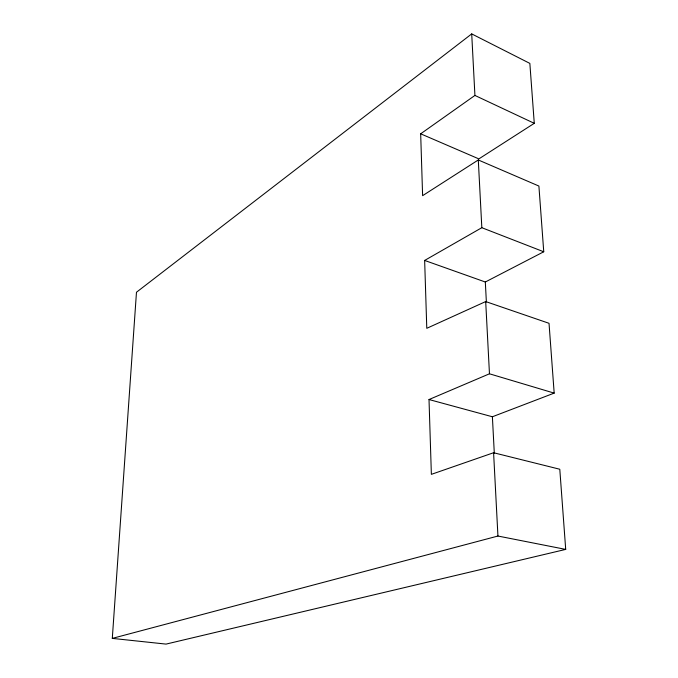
<?xml version="1.0" encoding="UTF-8"?>
<svg xmlns="http://www.w3.org/2000/svg" width="678" height="678" viewBox="0 0 678 678"><rect width="100%" height="100%" fill="white"/><g stroke="black" fill="none" stroke-linecap="round" stroke-linejoin="round"><path stroke-width="1.02" d="M112.294 638.388L136.473 292.243L471.71 33.9L529.849 63.393L534.272 123.32L478.863 158.898L420.674 133.812L422.614 195.671L478.295 159.966L538.9 186.052L543.748 251.775L485.321 282.006L424.648 260.437L426.784 328.313L485.694 301.566L549.027 323.304L554.18 393.113L492.389 416.767L429.013 399.537L431.369 474.354L493.592 452.735L559.791 469.244L565.706 549.4L166.042 644.1L112.294 638.388L497.94 536.035L565.706 549.4M420.674 133.812L474.922 95.437L471.71 33.9M424.648 260.437L481.829 227.698L543.748 251.775M429.013 399.537L489.465 373.798L554.18 393.113M474.922 95.437L534.272 123.32M485.321 282.006L486.363 301.854M492.389 416.767L494.313 453.438M478.295 159.966L481.829 227.698M485.694 301.566L489.465 373.798M493.592 452.735L497.94 536.035"/></g></svg>
